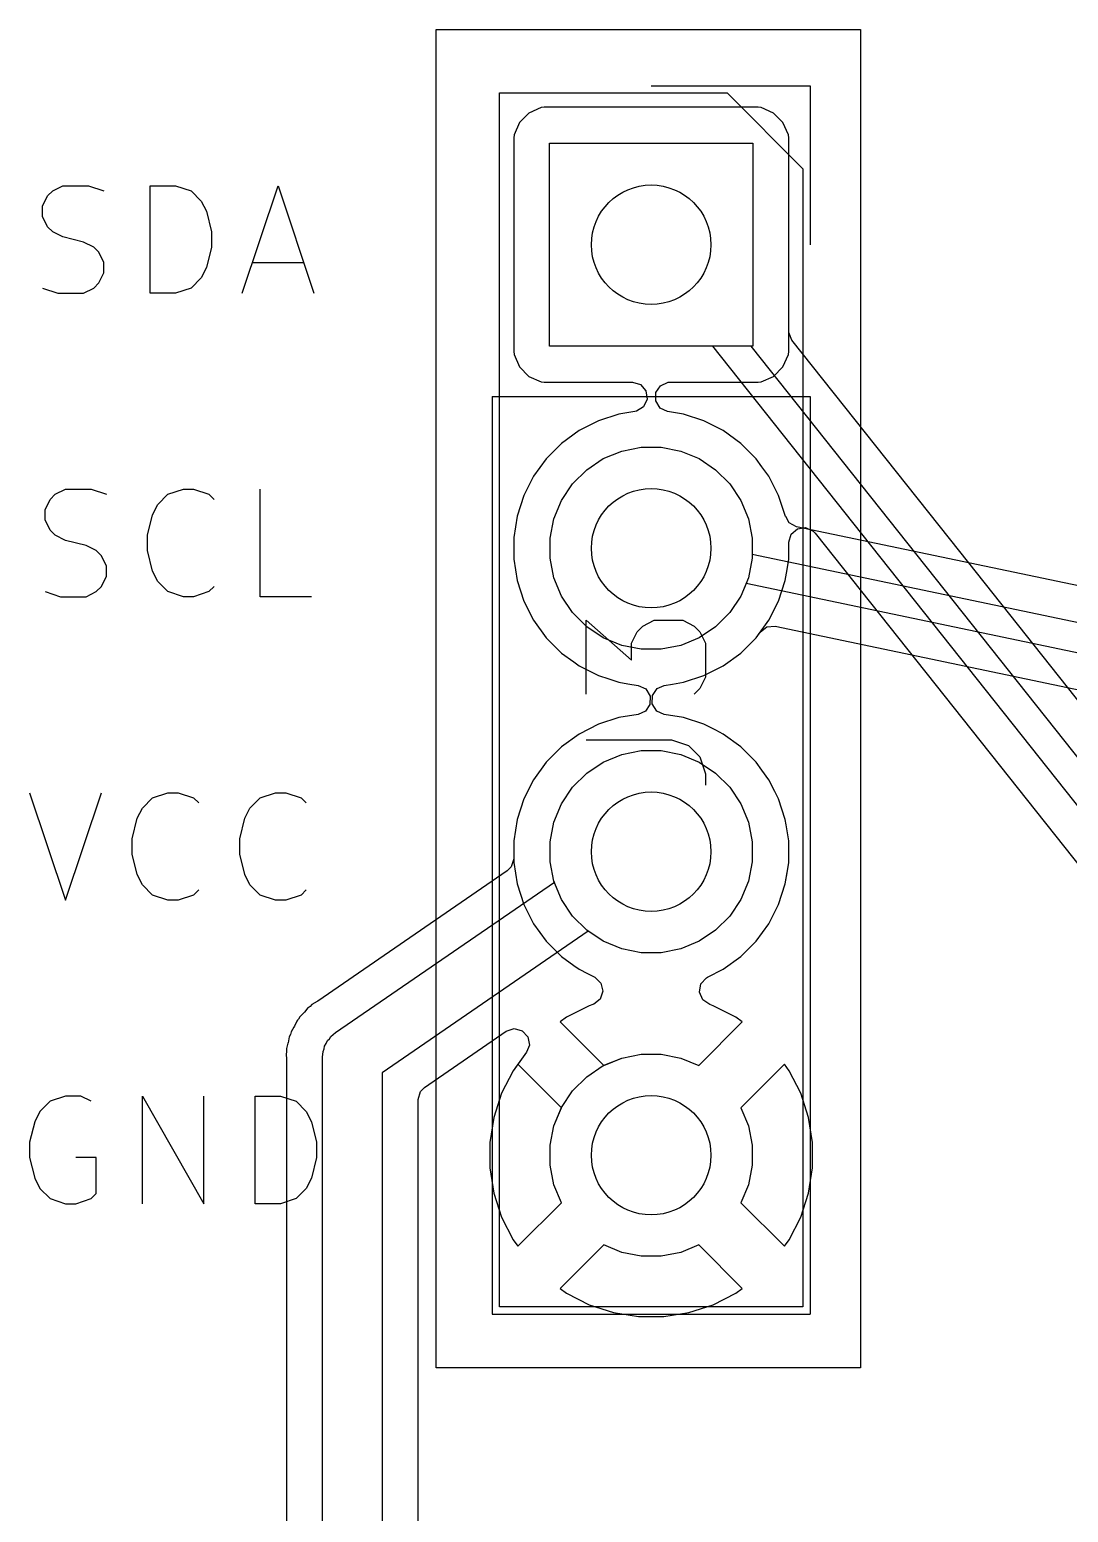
# Model space of a CAD drawing. Extents: x 0 to 96, y -64 to 1.6.
# Drawn here: x 24.8 to 33.49, y -20.31 to -7.9 of the extents above; entities that cross this region are included whole.
import ezdxf

# ---------------------------------------------------------------- set-up
doc = ezdxf.new("R2010")
doc.units = 0
for name, color, linetype in [('BLACK', 7, 'CONTINUOUS'), ('GRAY3', 9, 'CONTINUOUS'), ('LYELLOW', 51, 'CONTINUOUS'), ('WHITE', 7, 'CONTINUOUS')]:
    doc.layers.add(name, color=color, linetype=linetype)

msp = doc.modelspace()

# ---------------------------------------------------------------- linework, layer by layer
at = {"layer": 'BLACK', "linetype": 'CONTINUOUS'}
for p, q in [((29.080008, -8.552415), (28.977235, -8.597793)), ((29.080008, -8.552415), (28.977235, -8.597793)), ((29.080012, -8.552413), (29.080008, -8.552415)), ((29.080012, -8.552413), (29.080008, -8.552415)), ((29.105117, -8.549502), (29.080012, -8.552413)), ((29.105117, -8.549502), (29.080012, -8.552413)), ((29.105143, -8.5495), (29.105117, -8.549502)), ((29.105143, -8.5495), (29.105117, -8.549502)), ((30.894865, -8.5495), (29.105143, -8.5495)), ((30.894865, -8.5495), (29.105143, -8.5495)), ((30.919992, -8.552415), (30.894865, -8.5495)), ((30.919992, -8.552415), (30.894865, -8.5495)), ((31.022763, -8.597793), (30.919992, -8.552415)), ((31.022763, -8.597793), (30.919992, -8.552415)), ((28.897794, -8.677234), (28.852415, -8.780006)), ((28.897794, -8.677234), (28.852415, -8.780006)), ((28.977235, -8.597793), (28.897794, -8.677234)), ((28.977235, -8.597793), (28.897794, -8.677234)), ((31.022765, -8.597794), (31.022763, -8.597793)), ((31.022765, -8.597794), (31.022763, -8.597793)), ((31.102206, -8.677235), (31.022765, -8.597794)), ((31.102206, -8.677235), (31.022765, -8.597794)), ((31.147585, -8.780009), (31.102206, -8.677235)), ((31.147585, -8.780009), (31.102206, -8.677235)), ((28.852415, -8.780008), (28.8495, -8.805131)), ((28.852415, -8.780008), (28.8495, -8.805131)), ((28.8495, -8.805131), (28.8495, -10.594856)), ((28.8495, -8.805131), (28.8495, -10.594856)), ((28.852415, -8.780006), (28.852415, -8.780008)), ((28.852415, -8.780006), (28.852415, -8.780008)), ((31.147585, -8.78001), (31.147585, -8.780009)), ((31.147585, -8.78001), (31.147585, -8.780009)), ((31.147586, -8.780012), (31.147585, -8.78001)), ((31.147586, -8.780012), (31.147585, -8.78001)), ((31.150497, -8.805117), (31.147586, -8.780012)), ((31.150497, -8.805117), (31.147586, -8.780012)), ((31.150499, -8.805136), (31.150497, -8.805117)), ((31.150499, -8.805136), (31.150497, -8.805117)), ((31.150499, -8.805143), (31.150499, -8.805136)), ((31.1505, -10.594865), (31.150499, -8.805136)), ((31.150499, -10.421942), (31.150499, -8.805143)), ((29.15, -10.55), (29.15, -8.85)), ((29.15, -8.85), (30.85, -8.85)), ((29.15, -10.55), (29.15, -8.85)), ((29.15, -8.85), (30.85, -8.85)), ((30.85, -8.85), (30.85, -10.55)), ((30.85, -8.85), (30.85, -10.55)), ((31.151114, -10.434279), (31.150499, -10.421942)), ((31.177371, -10.499028), (31.151114, -10.434279)), ((32.581824, -12.268639), (31.177371, -10.499028)), ((28.8495, -10.594856), (28.849502, -10.594882)), ((28.8495, -10.594856), (28.849502, -10.594882)), ((28.849502, -10.594882), (28.852413, -10.619987)), ((28.849502, -10.594882), (28.852413, -10.619987)), ((28.852413, -10.619987), (28.852415, -10.619991)), ((28.852413, -10.619987), (28.852415, -10.619991)), ((28.852415, -10.619991), (28.897793, -10.722764)), ((28.852415, -10.619991), (28.897793, -10.722764)), ((30.51502, -10.55), (29.15, -10.55)), ((30.85, -10.55), (29.15, -10.55)), ((34.887765, -16.059658), (30.51502, -10.55)), ((30.85, -10.55), (30.834187, -10.55)), ((30.834187, -10.55), (35.097911, -15.922292)), ((31.102206, -10.722765), (31.147585, -10.619991)), ((31.147585, -10.619991), (31.1505, -10.594865)), ((28.897793, -10.722764), (28.897794, -10.722765)), ((28.897793, -10.722764), (28.897794, -10.722765)), ((28.897794, -10.722765), (28.977235, -10.802206)), ((28.897794, -10.722765), (28.977235, -10.802206)), ((31.022765, -10.802206), (31.102206, -10.722765)), ((28.977235, -10.802206), (29.080009, -10.847585)), ((28.977235, -10.802206), (29.080009, -10.847585)), ((29.080009, -10.847585), (29.105135, -10.8505)), ((29.080009, -10.847585), (29.105135, -10.8505)), ((29.105135, -10.8505), (29.842873, -10.850499)), ((29.105135, -10.8505), (29.842873, -10.850499)), ((29.842873, -10.850499), (29.909911, -10.870183)), ((29.842873, -10.850499), (29.90991, -10.870183)), ((29.90991, -10.870183), (29.955665, -10.922987)), ((29.909911, -10.870183), (29.955666, -10.922987)), ((30.038661, -10.937868), (30.077271, -10.879636)), ((30.077271, -10.879636), (30.141235, -10.851522)), ((30.141235, -10.851522), (30.15712, -10.850499)), ((30.15712, -10.850499), (30.894864, -10.850499)), ((30.894864, -10.850499), (30.894879, -10.850497)), ((30.894879, -10.850497), (30.894882, -10.850497)), ((30.894882, -10.850497), (30.919987, -10.847586)), ((30.919987, -10.847586), (30.919988, -10.847585)), ((30.919988, -10.847585), (30.919991, -10.847585)), ((30.919991, -10.847585), (31.022765, -10.802206)), ((29.965609, -10.992146), (29.936584, -11.055702)), ((29.96561, -10.992146), (29.936585, -11.055702)), ((29.955665, -10.922987), (29.965609, -10.992146)), ((29.955666, -10.922987), (29.96561, -10.992146)), ((30.037663, -11.007731), (30.038661, -10.937868)), ((30.074594, -11.067042), (30.037663, -11.007731)), ((29.730589, -11.117829), (29.558363, -11.173787)), ((29.730589, -11.117829), (29.558363, -11.173787)), ((29.862271, -11.096972), (29.730589, -11.117829)), ((29.86227, -11.096972), (29.730589, -11.117829)), ((29.877806, -11.093476), (29.86227, -11.096972)), ((29.877807, -11.093476), (29.862271, -11.096972)), ((29.936584, -11.055702), (29.877806, -11.093476)), ((29.936585, -11.055702), (29.877807, -11.093476)), ((30.137728, -11.096972), (30.074594, -11.067042)), ((30.26941, -11.117829), (30.137728, -11.096972)), ((30.441636, -11.173787), (30.26941, -11.117829)), ((29.397002, -11.256006), (29.250505, -11.362441)), ((29.397002, -11.256006), (29.250505, -11.362441)), ((29.55836, -11.173788), (29.397002, -11.256006)), ((29.55836, -11.173788), (29.397002, -11.256006)), ((29.558363, -11.173787), (29.55836, -11.173788)), ((29.558363, -11.173787), (29.55836, -11.173788)), ((30.441639, -11.173788), (30.441636, -11.173787)), ((30.540187, -11.224002), (30.441639, -11.173788)), ((30.602994, -11.256004), (30.540187, -11.224002)), ((30.602996, -11.256005), (30.602994, -11.256004)), ((30.602997, -11.256006), (30.602996, -11.256005)), ((30.749494, -11.362441), (30.602997, -11.256006)), ((29.2505, -11.362445), (29.122445, -11.4905)), ((29.2505, -11.362445), (29.122445, -11.4905)), ((29.250505, -11.362441), (29.2505, -11.362445)), ((29.250505, -11.362441), (29.2505, -11.362445)), ((29.753258, -11.426601), (29.916685, -11.394093)), ((29.753258, -11.426601), (29.916685, -11.394093)), ((29.916685, -11.394093), (30.083315, -11.394093)), ((29.916685, -11.394093), (30.083315, -11.394093)), ((30.083315, -11.394093), (30.246742, -11.426601)), ((30.083315, -11.394093), (30.246742, -11.426601)), ((30.749499, -11.362445), (30.749494, -11.362441)), ((30.877554, -11.4905), (30.749499, -11.362445)), ((29.122441, -11.490505), (29.016006, -11.637002)), ((29.122441, -11.490505), (29.016006, -11.637002)), ((29.122445, -11.4905), (29.122441, -11.490505)), ((29.122445, -11.4905), (29.122441, -11.490505)), ((29.460766, -11.582941), (29.599313, -11.490367)), ((29.460766, -11.582941), (29.599313, -11.490367)), ((29.599313, -11.490367), (29.753258, -11.426601)), ((29.599313, -11.490367), (29.753258, -11.426601)), ((30.246742, -11.426601), (30.400687, -11.490367)), ((30.246742, -11.426601), (30.400687, -11.490367)), ((30.400687, -11.490367), (30.539234, -11.582941)), ((30.400687, -11.490367), (30.539234, -11.582941)), ((30.877558, -11.490505), (30.877554, -11.4905)), ((30.926298, -11.557591), (30.877558, -11.490505)), ((29.016006, -11.637002), (28.933788, -11.79836)), ((29.016006, -11.637002), (28.933788, -11.79836)), ((29.342941, -11.700766), (29.460766, -11.582941)), ((29.342941, -11.700766), (29.460766, -11.582941)), ((30.539234, -11.582941), (30.657059, -11.700766)), ((30.539234, -11.582941), (30.657059, -11.700766)), ((30.983996, -11.637006), (30.926298, -11.557591)), ((31.034668, -11.736454), (30.983996, -11.637006)), ((29.250367, -11.839313), (29.342941, -11.700766)), ((29.250367, -11.839313), (29.342941, -11.700766)), ((30.657059, -11.700766), (30.749633, -11.839313)), ((30.657059, -11.700766), (30.749633, -11.839313)), ((31.066211, -11.79836), (31.034668, -11.736454)), ((28.933787, -11.798363), (28.877829, -11.970589)), ((28.933787, -11.798363), (28.877829, -11.970589)), ((28.933788, -11.79836), (28.933787, -11.798363)), ((28.933788, -11.79836), (28.933787, -11.798363)), ((29.186601, -11.993258), (29.250367, -11.839313)), ((29.186601, -11.993258), (29.250367, -11.839313)), ((30.749633, -11.839313), (30.813399, -11.993258)), ((30.749633, -11.839313), (30.813399, -11.993258)), ((31.066212, -11.798363), (31.066211, -11.79836)), ((31.123677, -11.975225), (31.066212, -11.798363)), ((28.877829, -11.970589), (28.8495, -12.149448)), ((28.877829, -11.970589), (28.8495, -12.149448)), ((29.154093, -12.156685), (29.186601, -11.993258)), ((29.154093, -12.156685), (29.186601, -11.993258)), ((30.813399, -11.993258), (30.845907, -12.156685)), ((30.813399, -11.993258), (30.845907, -12.156685)), ((31.125243, -11.974715), (31.123677, -11.975225)), ((31.155153, -12.027686), (31.125243, -11.974715)), ((31.216716, -12.060728), (31.155153, -12.027686)), ((28.8495, -12.149448), (28.8495, -12.330551)), ((28.8495, -12.149448), (28.8495, -12.330551)), ((29.154093, -12.323315), (29.154093, -12.156685)), ((29.154093, -12.323315), (29.154093, -12.156685)), ((30.845907, -12.156685), (30.845907, -12.323315)), ((30.845907, -12.156685), (30.845907, -12.289913)), ((31.1505, -12.189797), (31.170185, -12.122758)), ((31.170185, -12.122758), (31.222989, -12.077003)), ((35.409944, -12.941307), (31.216716, -12.060728)), ((31.222989, -12.077003), (31.292147, -12.067059)), ((31.292147, -12.067059), (31.355703, -12.096084)), ((31.355703, -12.096084), (31.371625, -12.112708)), ((31.371625, -12.112708), (33.941693, -15.350993)), ((31.1505, -12.330551), (31.1505, -12.189797)), ((35.306071, -15.701191), (32.581824, -12.268639)), ((28.8495, -12.330551), (28.877829, -12.50941)), ((28.8495, -12.330551), (28.877829, -12.50941)), ((29.186601, -12.486742), (29.154093, -12.323315)), ((29.186601, -12.486742), (29.154093, -12.323315)), ((30.845907, -12.323315), (30.813399, -12.486742)), ((30.845907, -12.289913), (36.02569, -13.377668)), ((31.136765, -12.417259), (31.1505, -12.330551)), ((28.877829, -12.50941), (28.933787, -12.681636)), ((28.877829, -12.50941), (28.933787, -12.681636)), ((29.250367, -12.640687), (29.186601, -12.486742)), ((29.250367, -12.640687), (29.186601, -12.486742)), ((30.813399, -12.486742), (30.749633, -12.640687)), ((31.066211, -12.681639), (31.122171, -12.509409)), ((31.122171, -12.509409), (31.136765, -12.417259)), ((29.342941, -12.779234), (29.250367, -12.640687)), ((29.342941, -12.779234), (29.250367, -12.640687)), ((30.749633, -12.640687), (30.657059, -12.779234)), ((30.749633, -12.640687), (30.657059, -12.779234)), ((30.79366, -12.534395), (30.749633, -12.640687)), ((35.886952, -13.603986), (30.79366, -12.534395)), ((28.933787, -12.681636), (28.933788, -12.681639)), ((28.933787, -12.681636), (28.933788, -12.681639)), ((28.933788, -12.681639), (29.016006, -12.842997)), ((28.933788, -12.681639), (29.016006, -12.842997)), ((29.460766, -12.897059), (29.342941, -12.779234)), ((29.460766, -12.897059), (29.342941, -12.779234)), ((30.657059, -12.779234), (30.539234, -12.897059)), ((30.657059, -12.779234), (30.539234, -12.897059)), ((30.983996, -12.842994), (31.066211, -12.681639)), ((29.016006, -12.842997), (29.122441, -12.989494)), ((29.016006, -12.842997), (29.122441, -12.989494)), ((29.599313, -12.989633), (29.460766, -12.897059)), ((29.599313, -12.989633), (29.460766, -12.897059)), ((30.539234, -12.897059), (30.400687, -12.989633)), ((30.539234, -12.897059), (30.400687, -12.989633)), ((30.877553, -12.989501), (30.983996, -12.842994)), ((30.912567, -12.941306), (30.967896, -12.89864)), ((30.967896, -12.89864), (31.03751, -12.89266)), ((31.03751, -12.89266), (31.038243, -12.892811)), ((31.038243, -12.892811), (35.528525, -13.835771)), ((29.122441, -12.989494), (29.122445, -12.989499)), ((29.122441, -12.989494), (29.122445, -12.989499)), ((29.122445, -12.989499), (29.2505, -13.117554)), ((29.122445, -12.989499), (29.2505, -13.117554)), ((29.753258, -13.053399), (29.599313, -12.989633)), ((29.753258, -13.053399), (29.599313, -12.989633)), ((30.400687, -12.989633), (30.246742, -13.053399)), ((30.400687, -12.989633), (30.246742, -13.053399)), ((30.749501, -13.117553), (30.877553, -12.989501)), ((30.749501, -13.117553), (30.877553, -12.989501)), ((30.877553, -12.989501), (30.912567, -12.941306)), ((29.2505, -13.117554), (29.250505, -13.117558)), ((29.2505, -13.117554), (29.250505, -13.117558)), ((29.250505, -13.117558), (29.352778, -13.191863)), ((29.250505, -13.117558), (29.352778, -13.191863)), ((29.916685, -13.085907), (29.753258, -13.053399)), ((29.916685, -13.085907), (29.753258, -13.053399)), ((30.083315, -13.085907), (29.916685, -13.085907)), ((30.083315, -13.085907), (29.916685, -13.085907)), ((30.246742, -13.053399), (30.083315, -13.085907)), ((30.246742, -13.053399), (30.083315, -13.085907)), ((30.602994, -13.223996), (30.749501, -13.117553)), ((30.602994, -13.223996), (30.749501, -13.117553)), ((29.352778, -13.191863), (29.397006, -13.223996)), ((29.352778, -13.191863), (29.397006, -13.223996)), ((29.397006, -13.223996), (29.502484, -13.27774)), ((29.397006, -13.223996), (29.502484, -13.27774)), ((30.441639, -13.306211), (30.602994, -13.223996)), ((30.441639, -13.306211), (30.602994, -13.223996)), ((29.502484, -13.27774), (29.55836, -13.306211)), ((29.502484, -13.27774), (29.55836, -13.306211)), ((29.55836, -13.306211), (29.558363, -13.306212)), ((29.55836, -13.306211), (29.558363, -13.306212)), ((29.558363, -13.306212), (29.644476, -13.334191)), ((29.558363, -13.306212), (29.644476, -13.334191)), ((29.644476, -13.334191), (29.730591, -13.362171)), ((29.644476, -13.334191), (29.730591, -13.362171)), ((29.730591, -13.362171), (29.803639, -13.37374)), ((29.730591, -13.362171), (29.803639, -13.37374)), ((29.803639, -13.37374), (29.890678, -13.387527)), ((29.803639, -13.37374), (29.890678, -13.387527)), ((29.890678, -13.387527), (29.953813, -13.417456)), ((29.890678, -13.387527), (29.953813, -13.417456)), ((30.048863, -13.415137), (30.109321, -13.387527)), ((30.048863, -13.415137), (30.109321, -13.387527)), ((30.109321, -13.387527), (30.179425, -13.376422)), ((30.109321, -13.387527), (30.179425, -13.376422)), ((30.179425, -13.376422), (30.269409, -13.362171)), ((30.179425, -13.376422), (30.269409, -13.362171)), ((30.269409, -13.362171), (30.441639, -13.306211)), ((30.269409, -13.362171), (30.441639, -13.306211)), ((29.953813, -13.417456), (29.990744, -13.476768)), ((29.953813, -13.417456), (29.990744, -13.476768)), ((29.990744, -13.476768), (29.989746, -13.546631)), ((29.990744, -13.476768), (29.989746, -13.546631)), ((30.009255, -13.543232), (30.010253, -13.47337)), ((30.009255, -13.543232), (30.010253, -13.47337)), ((30.010253, -13.47337), (30.048863, -13.415137)), ((30.010253, -13.47337), (30.048863, -13.415137)), ((29.890678, -13.632473), (29.730589, -13.657829)), ((29.890678, -13.632473), (29.730589, -13.657829)), ((29.951136, -13.604863), (29.890678, -13.632473)), ((29.951136, -13.604863), (29.890678, -13.632473)), ((29.989746, -13.546631), (29.951136, -13.604863)), ((29.989746, -13.546631), (29.951136, -13.604863)), ((30.046186, -13.602544), (30.009255, -13.543232)), ((30.046186, -13.602544), (30.009255, -13.543232)), ((30.109321, -13.632473), (30.046186, -13.602544)), ((30.109321, -13.632473), (30.046186, -13.602544)), ((30.26941, -13.657829), (30.109321, -13.632473)), ((30.26941, -13.657829), (30.109321, -13.632473)), ((29.55836, -13.713788), (29.397002, -13.796006)), ((29.55836, -13.713788), (29.397002, -13.796006)), ((29.558363, -13.713787), (29.55836, -13.713788)), ((29.558363, -13.713787), (29.55836, -13.713788)), ((29.730589, -13.657829), (29.558363, -13.713787)), ((29.730589, -13.657829), (29.558363, -13.713787)), ((30.441636, -13.713787), (30.26941, -13.657829)), ((30.441636, -13.713787), (30.26941, -13.657829)), ((30.441639, -13.713788), (30.441636, -13.713787)), ((30.441639, -13.713788), (30.441636, -13.713787)), ((30.540187, -13.764002), (30.441639, -13.713788)), ((30.540187, -13.764002), (30.441639, -13.713788)), ((30.602994, -13.796004), (30.540187, -13.764002)), ((30.602994, -13.796004), (30.540187, -13.764002)), ((29.397002, -13.796006), (29.250505, -13.902441)), ((29.397002, -13.796006), (29.250505, -13.902441)), ((30.602996, -13.796005), (30.602994, -13.796004)), ((30.602996, -13.796005), (30.602994, -13.796004)), ((30.602997, -13.796006), (30.602996, -13.796005)), ((30.602997, -13.796006), (30.602996, -13.796005)), ((30.749494, -13.902441), (30.602997, -13.796006)), ((30.749494, -13.902441), (30.602997, -13.796006)), ((29.2505, -13.902445), (29.122445, -14.0305)), ((29.2505, -13.902445), (29.122445, -14.0305)), ((29.250505, -13.902441), (29.2505, -13.902445)), ((29.250505, -13.902441), (29.2505, -13.902445)), ((29.599313, -14.030367), (29.753258, -13.966601)), ((29.599313, -14.030367), (29.753258, -13.966601)), ((29.753258, -13.966601), (29.916685, -13.934093)), ((29.753258, -13.966601), (29.916685, -13.934093)), ((29.916685, -13.934093), (30.083315, -13.934093)), ((29.916685, -13.934093), (30.083315, -13.934093)), ((30.083315, -13.934093), (30.246742, -13.966601)), ((30.083315, -13.934093), (30.246742, -13.966601)), ((30.246742, -13.966601), (30.400687, -14.030367)), ((30.246742, -13.966601), (30.400687, -14.030367)), ((30.749499, -13.902445), (30.749494, -13.902441)), ((30.749499, -13.902445), (30.749494, -13.902441)), ((30.877554, -14.0305), (30.749499, -13.902445)), ((30.877554, -14.0305), (30.749499, -13.902445)), ((29.122441, -14.030505), (29.016006, -14.177002)), ((29.122441, -14.030505), (29.016006, -14.177002)), ((29.122445, -14.0305), (29.122441, -14.030505)), ((29.122445, -14.0305), (29.122441, -14.030505)), ((29.342941, -14.240766), (29.460766, -14.122941)), ((29.342941, -14.240766), (29.460766, -14.122941)), ((29.460766, -14.122941), (29.599313, -14.030367)), ((29.460766, -14.122941), (29.599313, -14.030367)), ((30.400687, -14.030367), (30.539234, -14.122941)), ((30.400687, -14.030367), (30.539234, -14.122941)), ((30.539234, -14.122941), (30.657059, -14.240766)), ((30.539234, -14.122941), (30.657059, -14.240766)), ((30.877558, -14.030505), (30.877554, -14.0305)), ((30.877558, -14.030505), (30.877554, -14.0305)), ((30.926298, -14.097591), (30.877558, -14.030505)), ((30.926298, -14.097591), (30.877558, -14.030505)), ((30.983996, -14.177006), (30.926298, -14.097591)), ((30.983996, -14.177006), (30.926298, -14.097591)), ((29.016006, -14.177002), (28.933788, -14.33836)), ((29.016006, -14.177002), (28.933788, -14.33836)), ((29.250367, -14.379313), (29.342941, -14.240766)), ((29.250367, -14.379313), (29.342941, -14.240766)), ((30.657059, -14.240766), (30.749633, -14.379313)), ((30.657059, -14.240766), (30.749633, -14.379313)), ((31.034668, -14.276454), (30.983996, -14.177006)), ((31.034668, -14.276454), (30.983996, -14.177006)), ((28.933787, -14.338363), (28.877829, -14.510589)), ((28.933787, -14.338363), (28.877829, -14.510589)), ((28.933788, -14.33836), (28.933787, -14.338363)), ((28.933788, -14.33836), (28.933787, -14.338363)), ((29.186601, -14.533258), (29.250367, -14.379313)), ((29.186601, -14.533258), (29.250367, -14.379313)), ((30.749633, -14.379313), (30.813399, -14.533258)), ((30.749633, -14.379313), (30.813399, -14.533258)), ((31.066211, -14.33836), (31.034668, -14.276454)), ((31.066211, -14.33836), (31.034668, -14.276454)), ((31.066211, -14.338361), (31.066211, -14.33836)), ((31.066211, -14.338361), (31.066211, -14.33836)), ((31.122171, -14.510591), (31.066211, -14.338361)), ((31.122171, -14.510591), (31.066211, -14.338361)), ((28.877829, -14.510589), (28.8495, -14.689448)), ((28.877829, -14.510589), (28.8495, -14.689448)), ((31.129287, -14.555522), (31.122171, -14.510591)), ((31.129287, -14.555522), (31.122171, -14.510591)), ((29.154093, -14.696685), (29.186601, -14.533258)), ((29.154093, -14.696685), (29.186601, -14.533258)), ((30.813399, -14.533258), (30.845907, -14.696685)), ((30.813399, -14.533258), (30.845907, -14.696685)), ((31.1505, -14.689448), (31.129287, -14.555522)), ((31.1505, -14.689448), (31.129287, -14.555522)), ((28.8495, -14.689448), (28.8495, -14.870551)), ((28.8495, -14.689448), (28.8495, -14.838138)), ((29.154093, -14.863315), (29.154093, -14.696685)), ((29.154093, -14.863315), (29.154093, -14.696685)), ((30.845907, -14.696685), (30.845907, -14.863315)), ((30.845907, -14.696685), (30.845907, -14.863315)), ((31.1505, -14.870551), (31.1505, -14.689448)), ((31.1505, -14.870551), (31.1505, -14.689448)), ((28.8495, -14.838138), (28.829815, -14.905177)), ((28.8495, -14.870551), (28.877829, -15.04941)), ((29.186601, -15.026742), (29.154093, -14.863315)), ((29.186601, -15.026742), (29.154093, -14.863315)), ((30.845907, -14.863315), (30.813399, -15.026742)), ((30.845907, -14.863315), (30.813399, -15.026742)), ((31.136765, -14.957259), (31.1505, -14.870551)), ((31.145015, -14.905177), (31.1505, -14.870551)), ((28.795784, -14.940295), (27.209934, -16.031357)), ((28.829815, -14.905177), (28.795784, -14.940295)), ((31.122171, -15.049409), (31.145015, -14.905177)), ((31.122171, -15.049409), (31.136765, -14.957259)), ((27.358298, -16.294038), (29.189638, -15.034075)), ((28.877829, -15.04941), (28.933787, -15.221636)), ((29.250367, -15.180687), (29.186601, -15.026742)), ((29.189638, -15.034075), (29.186601, -15.026742)), ((30.813399, -15.026742), (30.749633, -15.180687)), ((30.813399, -15.026742), (30.749633, -15.180687)), ((31.066211, -15.221639), (31.122171, -15.049409)), ((31.066211, -15.221639), (31.122171, -15.049409)), ((28.933787, -15.221636), (28.933788, -15.221639)), ((28.933788, -15.221639), (29.016006, -15.382997)), ((29.342941, -15.319234), (29.250367, -15.180687)), ((30.749633, -15.180687), (30.657059, -15.319234)), ((30.749633, -15.180687), (30.657059, -15.319234)), ((30.983996, -15.382994), (31.066211, -15.221639)), ((30.983996, -15.382994), (31.066211, -15.221639)), ((29.016006, -15.382997), (29.122441, -15.529494)), ((29.460766, -15.437059), (29.342941, -15.319234)), ((30.657059, -15.319234), (30.539234, -15.437059)), ((30.657059, -15.319234), (30.539234, -15.437059)), ((30.877553, -15.529501), (30.983996, -15.382994)), ((30.877553, -15.529501), (30.983996, -15.382994)), ((29.473586, -15.445625), (27.75, -16.631452)), ((29.599313, -15.529633), (29.460766, -15.437059)), ((29.599313, -15.529633), (29.473586, -15.445625)), ((30.539234, -15.437059), (30.400687, -15.529633)), ((30.539234, -15.437059), (30.400687, -15.529633)), ((29.122441, -15.529494), (29.122445, -15.529499)), ((29.122445, -15.529499), (29.2505, -15.657554)), ((29.753258, -15.593399), (29.599313, -15.529633)), ((29.753258, -15.593399), (29.599313, -15.529633)), ((29.916685, -15.625907), (29.753258, -15.593399)), ((29.916685, -15.625907), (29.753258, -15.593399)), ((30.083315, -15.625907), (29.916685, -15.625907)), ((30.083315, -15.625907), (29.916685, -15.625907)), ((30.246742, -15.593399), (30.083315, -15.625907)), ((30.246742, -15.593399), (30.083315, -15.625907)), ((30.400687, -15.529633), (30.246742, -15.593399)), ((30.400687, -15.529633), (30.246742, -15.593399)), ((30.749501, -15.657553), (30.877553, -15.529501)), ((30.749501, -15.657553), (30.877553, -15.529501)), ((29.2505, -15.657554), (29.250505, -15.657558)), ((29.250505, -15.657558), (29.352778, -15.731863)), ((29.352778, -15.731863), (29.397006, -15.763996)), ((30.602994, -15.763996), (30.749501, -15.657553)), ((30.602994, -15.763996), (30.749501, -15.657553)), ((29.397006, -15.763996), (29.466971, -15.799645)), ((29.466971, -15.799645), (29.528684, -15.83109)), ((29.528684, -15.83109), (29.57948, -15.879065)), ((29.57948, -15.879065), (29.596275, -15.946886)), ((30.416333, -15.886863), (30.463577, -15.835388)), ((30.416333, -15.886863), (30.463577, -15.835388)), ((30.463577, -15.835388), (30.471315, -15.83109)), ((30.463577, -15.835388), (30.471315, -15.83109)), ((30.471315, -15.83109), (30.602994, -15.763996)), ((30.471315, -15.83109), (30.602994, -15.763996)), ((29.596275, -15.946886), (29.573737, -16.013021)), ((30.404418, -15.95571), (30.416333, -15.886863)), ((30.404418, -15.95571), (30.416333, -15.886863)), ((30.431616, -16.020068), (30.404418, -15.95571)), ((30.431616, -16.020068), (30.404418, -15.95571)), ((27.095339, -16.126135), (27.059491, -16.161985)), ((27.098525, -16.122402), (27.095339, -16.126135)), ((27.128261, -16.08755), (27.098524, -16.122401)), ((27.098524, -16.122401), (27.098525, -16.122402)), ((27.137059, -16.081497), (27.128261, -16.08755)), ((27.146414, -16.07506), (27.137059, -16.081497)), ((27.161985, -16.059491), (27.146414, -16.07506)), ((27.205888, -16.034142), (27.161985, -16.059491)), ((27.209935, -16.031358), (27.205888, -16.034142)), ((27.209934, -16.031357), (27.209935, -16.031358)), ((29.481781, -16.068905), (29.292439, -16.16538)), ((29.510708, -16.059506), (29.481781, -16.068905)), ((29.519022, -16.056472), (29.510708, -16.059506)), ((29.573737, -16.013021), (29.519022, -16.056472)), ((30.489292, -16.059506), (30.431616, -16.020068)), ((30.489292, -16.059506), (30.431616, -16.020068)), ((30.518217, -16.068904), (30.489292, -16.059506)), ((30.518217, -16.068904), (30.489292, -16.059506)), ((30.70755, -16.165375), (30.518217, -16.068904)), ((30.70755, -16.165375), (30.518217, -16.068904)), ((27.009922, -16.247838), (26.987016, -16.287513)), ((27.014478, -16.239173), (27.009922, -16.247838)), ((27.034177, -16.197822), (27.014478, -16.239173)), ((27.034184, -16.197812), (27.034177, -16.197822)), ((27.041106, -16.189699), (27.034184, -16.197812)), ((27.04848, -16.181054), (27.041105, -16.189699)), ((27.041105, -16.189699), (27.041106, -16.189699)), ((27.059491, -16.161985), (27.04848, -16.181054)), ((29.292439, -16.16538), (29.238282, -16.204727)), ((29.238282, -16.204727), (29.238282, -16.204728)), ((29.238282, -16.204728), (29.602571, -16.569017)), ((30.397427, -16.569016), (30.761716, -16.204728)), ((30.397428, -16.569017), (30.761716, -16.204728)), ((30.761716, -16.204728), (30.70755, -16.165375)), ((30.761716, -16.204728), (30.70755, -16.165375)), ((26.962627, -16.378525), (26.961357, -16.383267)), ((26.971842, -16.328677), (26.962627, -16.378525)), ((26.981311, -16.308796), (26.971842, -16.328677)), ((26.984252, -16.297824), (26.981311, -16.308796)), ((26.984253, -16.297825), (26.984252, -16.297824)), ((26.987016, -16.287513), (26.984253, -16.297825)), ((27.282067, -16.385407), (27.292133, -16.361107)), ((27.292133, -16.361107), (27.308353, -16.344886)), ((27.308353, -16.344886), (27.320839, -16.32564)), ((27.320839, -16.32564), (27.358298, -16.294038)), ((28.104216, -16.752504), (28.787277, -16.282557)), ((28.787277, -16.282557), (28.853662, -16.260776)), ((28.853662, -16.260776), (28.921287, -16.278344)), ((28.921287, -16.278344), (28.968679, -16.329684)), ((28.968679, -16.329684), (28.980791, -16.398496)), ((26.948116, -16.457036), (26.945497, -16.471211)), ((26.945497, -16.471211), (26.945842, -16.475572)), ((26.945842, -16.475572), (26.945842, -16.475576)), ((26.945842, -16.475576), (26.949113, -16.516871)), ((26.948577, -16.453286), (26.948116, -16.457036)), ((26.9495, -16.438188), (26.948492, -16.449187)), ((26.948492, -16.449187), (26.948577, -16.453286)), ((26.961356, -16.383272), (26.9495, -16.427519)), ((26.9495, -16.427519), (26.9495, -16.438188)), ((26.961357, -16.383267), (26.961356, -16.383272)), ((27.25, -16.5), (27.254804, -16.451227)), ((27.25, -40.6), (27.25, -16.5)), ((27.254804, -16.451227), (27.263582, -16.430034)), ((27.263582, -16.430034), (27.267752, -16.407475)), ((27.267752, -16.407475), (27.282067, -16.385407)), ((28.957878, -16.4576), (28.845376, -16.612446)), ((28.980791, -16.398496), (28.957878, -16.4576)), ((29.753258, -16.506601), (29.916685, -16.474093)), ((29.753258, -16.506601), (29.916685, -16.474093)), ((29.916685, -16.474093), (30.083315, -16.474093)), ((29.916685, -16.474093), (30.083315, -16.474093)), ((30.083315, -16.474093), (30.246742, -16.506601)), ((30.083315, -16.474093), (30.246742, -16.506601)), ((26.949113, -16.516871), (26.9495, -16.526661)), ((26.9495, -16.526661), (26.9495, -40.672475)), ((28.84538, -16.612439), (28.748904, -16.801782)), ((28.845376, -16.612446), (28.748904, -16.801782)), ((28.884727, -16.558282), (28.84538, -16.612439)), ((28.884728, -16.558282), (28.884727, -16.558282)), ((29.249017, -16.922571), (28.884728, -16.558282)), ((29.460766, -16.662941), (29.599313, -16.570367)), ((29.599313, -16.570367), (29.753258, -16.506601)), ((29.602571, -16.569017), (29.753258, -16.506601)), ((30.246742, -16.506601), (30.397428, -16.569017)), ((30.246742, -16.506601), (30.397427, -16.569016)), ((31.115269, -16.558282), (30.750981, -16.922569)), ((31.115269, -16.558282), (30.750981, -16.922569)), ((31.11527, -16.558282), (31.115269, -16.558282)), ((31.11527, -16.558282), (31.115269, -16.558282)), ((31.154624, -16.612449), (31.11527, -16.558282)), ((31.154624, -16.612449), (31.11527, -16.558282)), ((31.251095, -16.801782), (31.154624, -16.612449)), ((31.251095, -16.801782), (31.154624, -16.612449)), ((27.75, -16.631452), (27.75, -40.35)), ((29.342941, -16.780766), (29.460766, -16.662941)), ((28.0505, -16.854661), (28.070185, -16.787622)), ((28.0505, -32), (28.0505, -16.854661)), ((28.070185, -16.787622), (28.104216, -16.752504)), ((28.748904, -16.801782), (28.683242, -17.003869)), ((28.748904, -16.801782), (28.683242, -17.003869)), ((29.250367, -16.919313), (29.342941, -16.780766)), ((31.316757, -17.003869), (31.251095, -16.801782)), ((31.316757, -17.003869), (31.251095, -16.801782)), ((29.186601, -17.073258), (29.250367, -16.919313)), ((29.186601, -17.073258), (29.249017, -16.922571)), ((30.750981, -16.922569), (30.813399, -17.073258)), ((30.750981, -16.922569), (30.813399, -17.073258)), ((28.683242, -17.003872), (28.65, -17.213753)), ((28.683242, -17.003872), (28.65, -17.213753)), ((28.683242, -17.003869), (28.683242, -17.003872)), ((28.683242, -17.003869), (28.683242, -17.003872)), ((29.154093, -17.236685), (29.186601, -17.073258)), ((29.154093, -17.236685), (29.186601, -17.073258)), ((30.813399, -17.073258), (30.845907, -17.236685)), ((30.813399, -17.073258), (30.845907, -17.236685)), ((31.316757, -17.003872), (31.316757, -17.003869)), ((31.316757, -17.003872), (31.316757, -17.003869)), ((31.35, -17.213753), (31.316757, -17.003872)), ((31.35, -17.213753), (31.316757, -17.003872)), ((28.65, -17.213753), (28.65, -17.426246)), ((28.65, -17.213753), (28.65, -17.426246)), ((29.154093, -17.403315), (29.154093, -17.236685)), ((29.154093, -17.403315), (29.154093, -17.236685)), ((30.845907, -17.236685), (30.845907, -17.403315)), ((30.845907, -17.236685), (30.845907, -17.403315)), ((31.35, -17.426246), (31.35, -17.213753)), ((31.35, -17.426246), (31.35, -17.213753)), ((28.65, -17.426246), (28.683242, -17.636127)), ((28.65, -17.426246), (28.683242, -17.636127)), ((29.186601, -17.566742), (29.154093, -17.403315)), ((29.186601, -17.566742), (29.154093, -17.403315)), ((30.845907, -17.403315), (30.813399, -17.566742)), ((30.845907, -17.403315), (30.813399, -17.566742)), ((31.316757, -17.636127), (31.35, -17.426246)), ((31.316757, -17.636127), (31.35, -17.426246)), ((29.249016, -17.717427), (29.186601, -17.566742)), ((29.249016, -17.717427), (29.186601, -17.566742)), ((30.813399, -17.566742), (30.750982, -17.717428)), ((30.813399, -17.566742), (30.750982, -17.717428)), ((28.683242, -17.636127), (28.683242, -17.63613)), ((28.683242, -17.636127), (28.683242, -17.63613)), ((28.683242, -17.63613), (28.748904, -17.838217)), ((28.683242, -17.63613), (28.748904, -17.838217)), ((28.884728, -18.081716), (29.249016, -17.717427)), ((28.884728, -18.081716), (29.249016, -17.717427)), ((30.750982, -17.717428), (31.11527, -18.081717)), ((30.750982, -17.717428), (31.11527, -18.081717)), ((31.251095, -17.838217), (31.316757, -17.63613)), ((31.251095, -17.838217), (31.316757, -17.63613)), ((31.316757, -17.63613), (31.316757, -17.636127)), ((31.316757, -17.63613), (31.316757, -17.636127)), ((28.748904, -17.838217), (28.845375, -18.02755)), ((28.748904, -17.838217), (28.845375, -18.02755)), ((31.154622, -18.027554), (31.251095, -17.838217)), ((31.154622, -18.027554), (31.251095, -17.838217)), ((28.845375, -18.02755), (28.884728, -18.081716)), ((28.845375, -18.02755), (28.884728, -18.081716)), ((29.602569, -18.070981), (29.238282, -18.435269)), ((29.602569, -18.070981), (29.238282, -18.435269)), ((29.753258, -18.133399), (29.602569, -18.070981)), ((29.753258, -18.133399), (29.602569, -18.070981)), ((30.397428, -18.070982), (30.246742, -18.133399)), ((30.397428, -18.070982), (30.246742, -18.133399)), ((30.761717, -18.43527), (30.397428, -18.070982)), ((30.761717, -18.43527), (30.397428, -18.070982)), ((31.11527, -18.081716), (31.154622, -18.027554)), ((31.11527, -18.081716), (31.154622, -18.027554)), ((31.11527, -18.081717), (31.11527, -18.081716)), ((31.11527, -18.081717), (31.11527, -18.081716)), ((29.916685, -18.165907), (29.753258, -18.133399)), ((29.916685, -18.165907), (29.753258, -18.133399)), ((30.083315, -18.165907), (29.916685, -18.165907)), ((30.083315, -18.165907), (29.916685, -18.165907)), ((30.246742, -18.133399), (30.083315, -18.165907)), ((30.246742, -18.133399), (30.083315, -18.165907)), ((29.238282, -18.435269), (29.238282, -18.43527)), ((29.238282, -18.435269), (29.238282, -18.43527)), ((29.238282, -18.43527), (29.292449, -18.474624)), ((29.238282, -18.43527), (29.292449, -18.474624)), ((29.292449, -18.474624), (29.481782, -18.571095)), ((29.292449, -18.474624), (29.481782, -18.571095)), ((30.518217, -18.571095), (30.707554, -18.474622)), ((30.518217, -18.571095), (30.707554, -18.474622)), ((30.707554, -18.474622), (30.761716, -18.43527)), ((30.707554, -18.474622), (30.761716, -18.43527)), ((30.761716, -18.43527), (30.761717, -18.43527)), ((30.761716, -18.43527), (30.761717, -18.43527)), ((29.481782, -18.571095), (29.68387, -18.636757)), ((29.481782, -18.571095), (29.68387, -18.636757)), ((30.31613, -18.636757), (30.518217, -18.571095)), ((30.31613, -18.636757), (30.518217, -18.571095)), ((29.68387, -18.636757), (29.893754, -18.67)), ((29.68387, -18.636757), (29.893754, -18.67)), ((29.893754, -18.67), (30.106246, -18.67)), ((29.893754, -18.67), (30.106246, -18.67)), ((30.106246, -18.67), (30.316127, -18.636757)), ((30.106246, -18.67), (30.316127, -18.636757)), ((30.316127, -18.636757), (30.31613, -18.636757)), ((30.316127, -18.636757), (30.31613, -18.636757))]:
    msp.add_line(p, q, dxfattribs=at)
at = {"layer": 'BLACK'}
for centre in [(30, -9.7), (30, -9.7), (30, -12.24), (30, -12.24), (30, -14.78), (30, -14.78), (30, -17.32), (30, -17.32)]:
    msp.add_circle(centre, 0.5, dxfattribs=at)
at = {"layer": 'GRAY3', "linetype": 'CONTINUOUS'}
for p, q in [((28.73, -8.43), (30.635, -8.43)), ((28.73, -18.59), (28.73, -8.43)), ((30.635, -8.43), (31.27, -9.065)), ((31.27, -9.065), (31.27, -18.59)), ((29.454819, -13.46238), (29.454819, -12.843333)), ((29.454819, -12.843333), (29.835771, -13.176666)), ((29.88339, -12.938571), (29.931009, -12.890952)), ((29.931009, -12.890952), (30.026247, -12.843333)), ((30.026247, -12.843333), (30.264342, -12.843333)), ((30.264342, -12.843333), (30.35958, -12.890952)), ((30.35958, -12.890952), (30.4072, -12.938571)), ((29.835771, -13.033809), (29.88339, -12.938571)), ((30.4072, -12.938571), (30.454819, -13.033809)), ((29.835771, -13.176666), (29.835771, -13.033809)), ((30.454819, -13.033809), (30.454819, -13.319523)), ((30.454819, -13.319523), (30.4072, -13.414761)), ((30.4072, -13.414761), (30.35958, -13.46238)), ((29.454819, -13.843333), (30.169104, -13.843333)), ((30.169104, -13.843333), (30.311961, -13.890952)), ((30.311961, -13.890952), (30.4072, -13.98619)), ((30.4072, -13.98619), (30.454819, -14.129047)), ((30.454819, -14.129047), (30.454819, -14.224285)), ((31.27, -18.59), (28.73, -18.59))]:
    msp.add_line(p, q, dxfattribs=at)
at = {"layer": 'LYELLOW', "linetype": 'CONTINUOUS'}
for p, q in [((30, -8.37), (31.33, -8.37)), ((31.33, -8.37), (31.33, -9.7)), ((24.907142, -9.377385), (24.949999, -9.291671)), ((24.949999, -9.291671), (24.992856, -9.248814)), ((24.992856, -9.248814), (25.078571, -9.205957)), ((25.078571, -9.205957), (25.292856, -9.205957)), ((25.292856, -9.205957), (25.421428, -9.248814)), ((25.807142, -10.105957), (25.807142, -9.205957)), ((25.807142, -9.205957), (26.021428, -9.205957)), ((26.021428, -9.205957), (26.149999, -9.248814)), ((26.149999, -9.248814), (26.235714, -9.334528)), ((26.578571, -10.105957), (26.878571, -9.205957)), ((26.878571, -9.205957), (27.178571, -10.105957)), ((24.907142, -9.4631), (24.907142, -9.377385)), ((26.235714, -9.334528), (26.278571, -9.420242)), ((26.278571, -9.420242), (26.321428, -9.591671)), ((24.949999, -9.548814), (24.907142, -9.4631)), ((24.992856, -9.591671), (24.949999, -9.548814)), ((25.078571, -9.634528), (24.992856, -9.591671)), ((25.249999, -9.677385), (25.078571, -9.634528)), ((25.335714, -9.720242), (25.249999, -9.677385)), ((26.321428, -9.591671), (26.321428, -9.720242)), ((25.378571, -9.7631), (25.335714, -9.720242)), ((25.421428, -9.848814), (25.378571, -9.7631)), ((26.321428, -9.720242), (26.278571, -9.891671)), ((25.421428, -9.934528), (25.421428, -9.848814)), ((26.278571, -9.891671), (26.235714, -9.977385)), ((26.664285, -9.848814), (27.092857, -9.848814)), ((25.335714, -10.0631), (25.378571, -10.020242)), ((25.378571, -10.020242), (25.421428, -9.934528)), ((26.235714, -9.977385), (26.149999, -10.0631)), ((24.907142, -10.0631), (25.035714, -10.105957)), ((25.035714, -10.105957), (25.249999, -10.105957)), ((25.249999, -10.105957), (25.335714, -10.0631)), ((26.021428, -10.105957), (25.807142, -10.105957)), ((26.149999, -10.0631), (26.021428, -10.105957)), ((28.67, -10.97), (28.67, -18.65)), ((28.67, -10.97), (31.33, -10.97)), ((31.33, -10.97), (31.33, -18.65)), ((25.014285, -11.788814), (25.1, -11.745957)), ((25.1, -11.745957), (25.314285, -11.745957)), ((25.314285, -11.745957), (25.442857, -11.788814)), ((25.957143, -11.788814), (26.085714, -11.745957)), ((26.085714, -11.745957), (26.171428, -11.745957)), ((26.171428, -11.745957), (26.3, -11.788814)), ((26.728571, -12.645957), (26.728571, -11.745957)), ((24.928571, -11.917385), (24.971428, -11.831671)), ((24.971428, -11.831671), (25.014285, -11.788814)), ((25.828571, -11.960242), (25.871428, -11.874528)), ((25.871428, -11.874528), (25.957143, -11.788814)), ((26.3, -11.788814), (26.342857, -11.831671)), ((24.928571, -12.0031), (24.928571, -11.917385)), ((24.971428, -12.088814), (24.928571, -12.0031)), ((25.785714, -12.131671), (25.828571, -11.960242)), ((25.014285, -12.131671), (24.971428, -12.088814)), ((25.1, -12.174528), (25.014285, -12.131671)), ((25.785714, -12.260242), (25.785714, -12.131671)), ((25.271428, -12.217385), (25.1, -12.174528)), ((25.357143, -12.260242), (25.271428, -12.217385)), ((25.4, -12.3031), (25.357143, -12.260242)), ((25.828571, -12.431671), (25.785714, -12.260242)), ((25.442857, -12.388814), (25.4, -12.3031)), ((25.442857, -12.474528), (25.442857, -12.388814)), ((25.4, -12.560242), (25.442857, -12.474528)), ((25.871428, -12.517385), (25.828571, -12.431671)), ((25.957143, -12.6031), (25.871428, -12.517385)), ((24.928571, -12.6031), (25.057143, -12.645957)), ((25.057143, -12.645957), (25.271428, -12.645957)), ((25.271428, -12.645957), (25.357143, -12.6031)), ((25.357143, -12.6031), (25.4, -12.560242)), ((26.085714, -12.645957), (25.957143, -12.6031)), ((26.171428, -12.645957), (26.085714, -12.645957)), ((26.3, -12.6031), (26.171428, -12.645957)), ((26.342857, -12.560242), (26.3, -12.6031)), ((27.157143, -12.645957), (26.728571, -12.645957)), ((24.8, -14.285957), (25.1, -15.185957)), ((25.1, -15.185957), (25.4, -14.285957)), ((25.742857, -14.414528), (25.828572, -14.328814)), ((25.828572, -14.328814), (25.957143, -14.285957)), ((25.957143, -14.285957), (26.042857, -14.285957)), ((26.042857, -14.285957), (26.171429, -14.328814)), ((26.171429, -14.328814), (26.214286, -14.371671)), ((26.642857, -14.414528), (26.728572, -14.328814)), ((26.728572, -14.328814), (26.857143, -14.285957)), ((26.857143, -14.285957), (26.942857, -14.285957)), ((26.942857, -14.285957), (27.071429, -14.328814)), ((27.071429, -14.328814), (27.114286, -14.371671)), ((25.657143, -14.671671), (25.7, -14.500242)), ((25.7, -14.500242), (25.742857, -14.414528)), ((26.557143, -14.671671), (26.6, -14.500242)), ((26.6, -14.500242), (26.642857, -14.414528)), ((25.657143, -14.800242), (25.657143, -14.671671)), ((26.557143, -14.800242), (26.557143, -14.671671)), ((25.7, -14.971671), (25.657143, -14.800242)), ((26.6, -14.971671), (26.557143, -14.800242)), ((25.742857, -15.057385), (25.7, -14.971671)), ((26.642857, -15.057385), (26.6, -14.971671)), ((25.828572, -15.1431), (25.742857, -15.057385)), ((26.214286, -15.100242), (26.171429, -15.1431)), ((26.728572, -15.1431), (26.642857, -15.057385)), ((27.114286, -15.100242), (27.071429, -15.1431)), ((25.957143, -15.185957), (25.828572, -15.1431)), ((26.042857, -15.185957), (25.957143, -15.185957)), ((26.171429, -15.1431), (26.042857, -15.185957)), ((26.857143, -15.185957), (26.728572, -15.1431)), ((26.942857, -15.185957), (26.857143, -15.185957)), ((27.071429, -15.1431), (26.942857, -15.185957)), ((24.971429, -16.868814), (24.885714, -16.954528)), ((25.1, -16.825957), (24.971429, -16.868814)), ((25.228572, -16.825957), (25.1, -16.825957)), ((25.314286, -16.868814), (25.228572, -16.825957)), ((25.742857, -17.725957), (25.742857, -16.825957)), ((25.742857, -16.825957), (26.257143, -17.725957)), ((26.257143, -17.725957), (26.257143, -16.825957)), ((26.685714, -17.725957), (26.685714, -16.825957)), ((26.685714, -16.825957), (26.9, -16.825957)), ((26.9, -16.825957), (27.028571, -16.868814)), ((27.028571, -16.868814), (27.114286, -16.954528)), ((24.885714, -16.954528), (24.842857, -17.040242)), ((27.114286, -16.954528), (27.157143, -17.040242)), ((24.842857, -17.040242), (24.8, -17.211671)), ((27.157143, -17.040242), (27.2, -17.211671)), ((24.8, -17.211671), (24.8, -17.340242)), ((27.2, -17.211671), (27.2, -17.340242)), ((24.8, -17.340242), (24.842857, -17.511671)), ((25.357143, -17.340242), (25.185714, -17.340242)), ((25.357143, -17.640242), (25.357143, -17.340242)), ((27.2, -17.340242), (27.157143, -17.511671)), ((24.842857, -17.511671), (24.885714, -17.597385)), ((24.885714, -17.597385), (24.971429, -17.6831)), ((27.114286, -17.597385), (27.028571, -17.6831)), ((27.157143, -17.511671), (27.114286, -17.597385)), ((24.971429, -17.6831), (25.1, -17.725957)), ((25.1, -17.725957), (25.185714, -17.725957)), ((25.185714, -17.725957), (25.314286, -17.6831)), ((25.314286, -17.6831), (25.357143, -17.640242)), ((26.9, -17.725957), (26.685714, -17.725957)), ((27.028571, -17.6831), (26.9, -17.725957)), ((28.67, -18.65), (31.33, -18.65))]:
    msp.add_line(p, q, dxfattribs=at)
at = {"layer": 'WHITE', "linetype": 'CONTINUOUS'}
for p, q in [((28.2, -7.9), (31.75, -7.9)), ((28.2, -19.1), (28.2, -7.9)), ((31.75, -7.9), (31.75, -19.1)), ((31.75, -19.1), (28.2, -19.1))]:
    msp.add_line(p, q, dxfattribs=at)
at = {"layer": 'WHITE'}
for centre in [(30, -9.7), (30, -12.24), (30, -14.78), (30, -17.32)]:
    msp.add_circle(centre, 0.5, dxfattribs=at)

doc.saveas('drawing.dxf')
